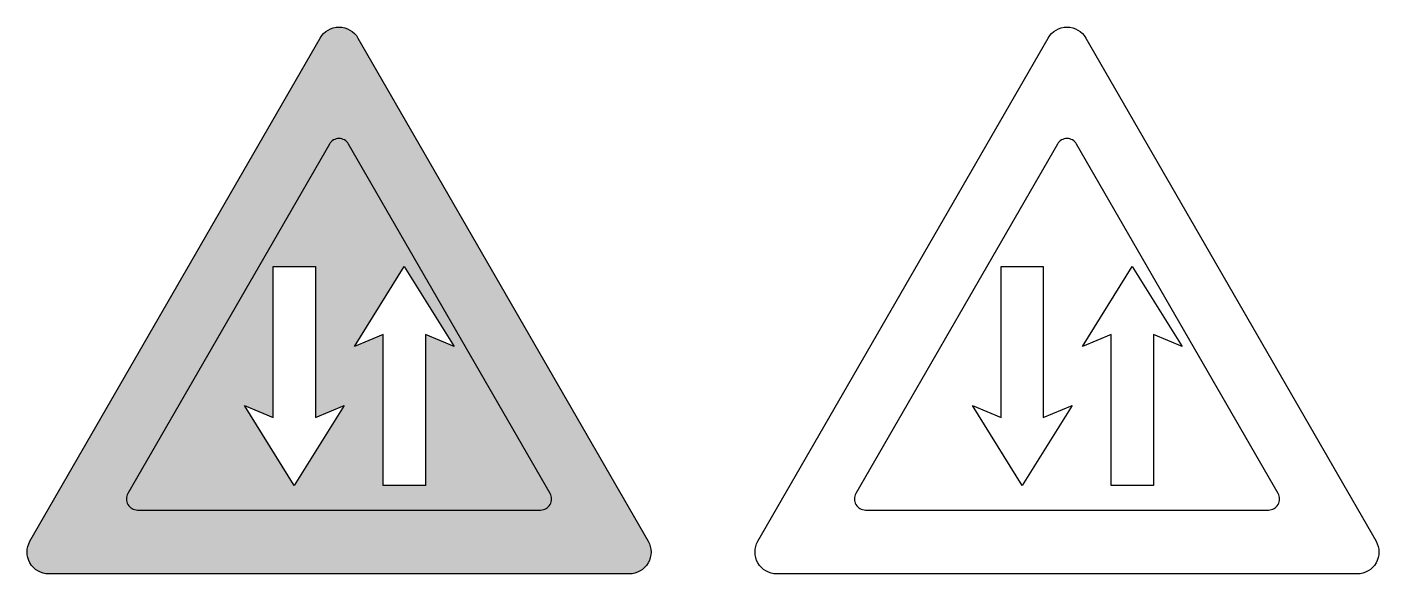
# Model space of a CAD drawing. Extents: x -43 to 1257, y 5 to 531.
import ezdxf

# ---------------------------------------------------------------- set-up
doc = ezdxf.new("R2010")
doc.units = 0
doc.header["$MEASUREMENT"] = 0

msp = doc.modelspace()

# ---------------------------------------------------------------- hatches: boundary and pattern name
h = msp.add_hatch(color=1)
edge = h.paths.add_edge_path()
edge.add_line((275.0060000000001, 520.215), (554, 36.9812))
edge.add_arc((535.7875655188034, 26.48573715398166), 21.02016912596164, -89.93884914415008, 29.95398986047718, ccw=False)
edge.add_line((535.81, 5.46558), (-22.18700000000001, 5.46753))
edge.add_arc((-22.16808767735205, 26.48913812057471), 21.02161662791329, 150.052690585961, 269.9484532310777, ccw=False)
edge.add_line((-40.38300000000004, 36.9832), (238.6130000000001, 520.215))
edge.add_arc((256.8095000000001, 509.6877841203057), 21.02224741619433, 30.050656878707116, 149.9493431212929, ccw=False)
edge = h.paths.add_edge_path(flags=16)
edge.add_arc((450.5806885178913, 77.46178525814727), 10.6050893459825, 270.0503068552257, 389.9455535669114)
edge.add_line((459.77, 82.7556), (265.99, 418.3869999999999))
edge.add_arc((256.811, 413.0757748072998), 10.60486464070022, 30.05487035694174, 149.9451296430582)
edge.add_line((247.6319999999999, 418.3869999999999), (53.85500000000002, 82.75509999999997))
edge.add_arc((63.04401849899736, 77.46111549146775), 10.60492022372138, 150.0528615176326, 269.9458725023029)
edge.add_line((63.03399999999999, 66.8562), (450.5899999999999, 66.8567))
h = msp.add_hatch(color=7)
h.paths.add_polyline_path([(265.99, 418.3869999999999, 0.5767119999999999), (247.6319999999999, 418.3869999999999), (53.85500000000002, 82.7551, 0.576728), (63.03399999999999, 66.8562), (450.5899999999999, 66.8567, 0.576741), (459.77, 82.7556)])
h.paths.add_polyline_path([(193.3650000000001, 300.89), (234.063, 300.89), (234.063, 155.574), (261.693, 167.195), (213.7100000000001, 90.244), (165.8019999999999, 167.195), (193.365, 155.574)], flags=16)
h.paths.add_polyline_path([(319.6, 300.89), (367.58, 223.9389999999999), (339.95, 235.56), (339.95, 90.244), (299.252, 90.244), (299.252, 235.56), (271.688, 223.9390000000001)], flags=16)

# ---------------------------------------------------------------- linework, layer by layer
at = {"color": 1}
msp.add_lwpolyline([(275.0060000000001, 520.215), (554, 36.9812, -0.576727), (535.81, 5.46558), (-22.18700000000001, 5.46753, -0.5767439999999999), (-40.38300000000004, 36.9832), (238.6130000000001, 520.215, -0.576761)], format="xyb", close=True, dxfattribs=at)
for points in [[(975.0060000000001, 520.215), (1254, 36.9812, -0.576727), (1235.81, 5.46558), (677.813, 5.46753, -0.5767439999999999), (659.617, 36.9832), (938.613, 520.215, -0.576761)], [(450.5899999999999, 66.8567, 0.576741), (459.77, 82.7556), (265.99, 418.3869999999999, 0.576712), (247.6319999999999, 418.3869999999999), (53.85500000000002, 82.7551, 0.576728), (63.03399999999999, 66.8562)], [(1150.59, 66.8567, 0.576741), (1159.77, 82.7556), (965.99, 418.3869999999999, 0.576712), (947.632, 418.3869999999999), (753.855, 82.7551, 0.576728), (763.034, 66.8562)]]:
    msp.add_lwpolyline(points, format="xyb", close=True)
for points in [[(193.365, 155.574), (193.365, 300.89), (234.063, 300.89), (234.063, 155.574), (261.693, 167.195), (213.71, 90.244), (165.802, 167.195)], [(299.252, 235.56), (271.688, 223.939), (319.6, 300.89), (367.5799999999999, 223.939), (339.95, 235.56), (339.95, 90.244), (299.252, 90.244)], [(893.365, 155.574), (893.365, 300.89), (934.063, 300.89), (934.063, 155.574), (961.693, 167.195), (913.71, 90.244), (865.802, 167.195)], [(999.252, 235.56), (971.688, 223.939), (1019.6, 300.89), (1067.58, 223.939), (1039.95, 235.56), (1039.95, 90.244), (999.252, 90.244)]]:
    msp.add_lwpolyline(points, close=True)

doc.saveas('drawing.dxf')
